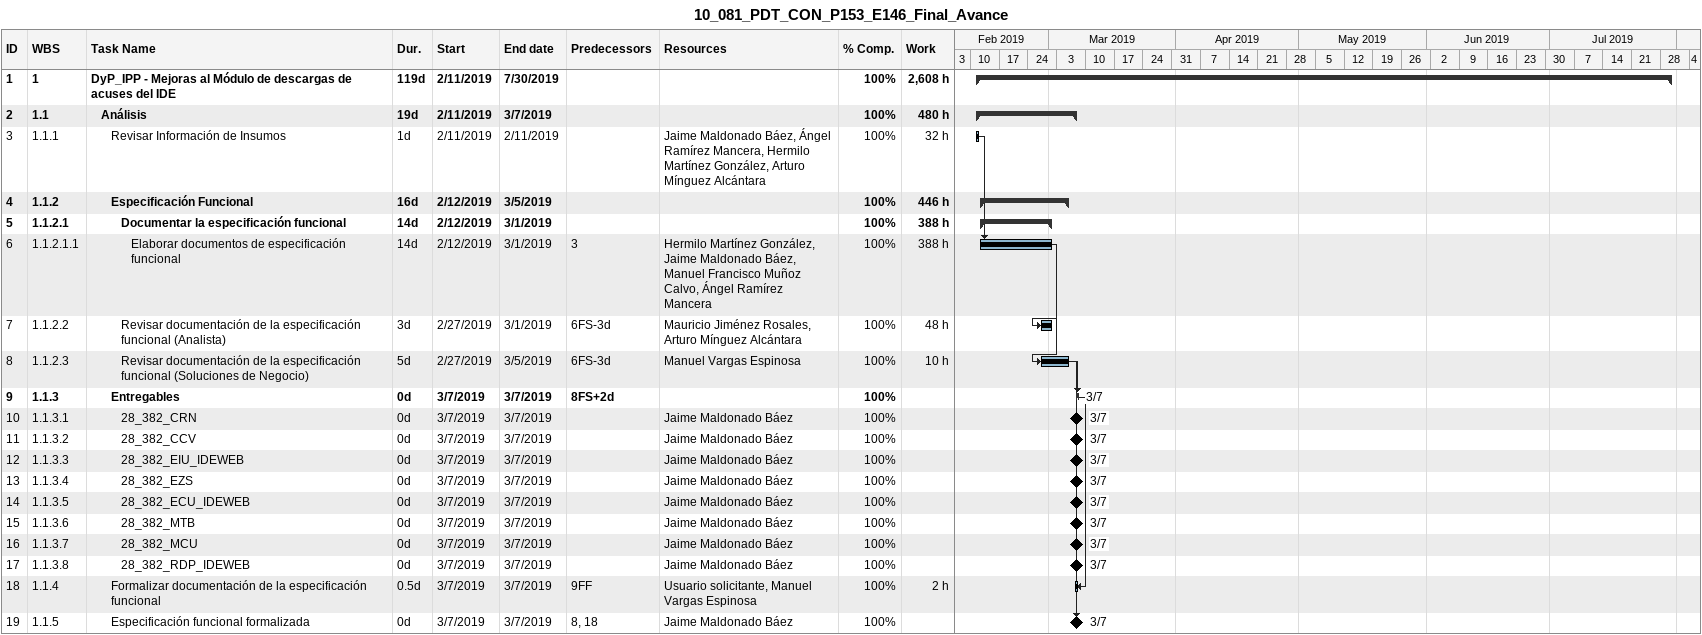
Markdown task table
10_081_PDT_CON_P153_E146_Final_Avance

| ID | WBS | Task | Duration | Start | Finish | Predecessors | Resources | % complete | Work (h) |
|---|---|---|---|---|---|---|---|---|---|
| 1 | 1 | **DyP_IPP - Mejoras al Módulo de descargas de acuses del IDE** | 119d | 2019-02-11 | 2019-07-30 |  |  | 100 | 2608 |
| 2 | 1.1 | **Análisis** | 19d | 2019-02-11 | 2019-03-07 |  |  | 100 | 480 |
| 3 | 1.1.1 | Revisar Información de Insumos | 1d | 2019-02-11 | 2019-02-11 |  | Jaime Maldonado Báez, Ángel Ramírez Mancera, Hermilo Martínez González, Arturo Mínguez Alcántara | 100 | 32 |
| 4 | 1.1.2 | **Especificación Funcional** | 16d | 2019-02-12 | 2019-03-05 |  |  | 100 | 446 |
| 5 | 1.1.2.1 | **Documentar la especificación funcional** | 14d | 2019-02-12 | 2019-03-01 |  |  | 100 | 388 |
| 6 | 1.1.2.1.1 | Elaborar documentos de especificación funcional | 14d | 2019-02-12 | 2019-03-01 | 3 | Hermilo Martínez González, Jaime Maldonado Báez, Manuel Francisco Muñoz Calvo, Ángel Ramírez Mancera | 100 | 388 |
| 7 | 1.1.2.2 | Revisar documentación de la especificación funcional (Analista) | 3d | 2019-02-27 | 2019-03-01 | 6FS-3d | Mauricio Jiménez Rosales, Arturo Mínguez Alcántara | 100 | 48 |
| 8 | 1.1.2.3 | Revisar documentación de la especificación funcional (Soluciones de Negocio) | 5d | 2019-02-27 | 2019-03-05 | 6FS-3d | Manuel Vargas Espinosa | 100 | 10 |
| 9 | 1.1.3 | **Entregables** | 0d | 2019-03-07 | 2019-03-07 | 8FS+2d |  | 100 |  |
| 10 | 1.1.3.1 | 28_382_CRN | 0d | 2019-03-07 | 2019-03-07 |  | Jaime Maldonado Báez | 100 |  |
| 11 | 1.1.3.2 | 28_382_CCV | 0d | 2019-03-07 | 2019-03-07 |  | Jaime Maldonado Báez | 100 |  |
| 12 | 1.1.3.3 | 28_382_EIU_IDEWEB | 0d | 2019-03-07 | 2019-03-07 |  | Jaime Maldonado Báez | 100 |  |
| 13 | 1.1.3.4 | 28_382_EZS | 0d | 2019-03-07 | 2019-03-07 |  | Jaime Maldonado Báez | 100 |  |
| 14 | 1.1.3.5 | 28_382_ECU_IDEWEB | 0d | 2019-03-07 | 2019-03-07 |  | Jaime Maldonado Báez | 100 |  |
| 15 | 1.1.3.6 | 28_382_MTB | 0d | 2019-03-07 | 2019-03-07 |  | Jaime Maldonado Báez | 100 |  |
| 16 | 1.1.3.7 | 28_382_MCU | 0d | 2019-03-07 | 2019-03-07 |  | Jaime Maldonado Báez | 100 |  |
| 17 | 1.1.3.8 | 28_382_RDP_IDEWEB | 0d | 2019-03-07 | 2019-03-07 |  | Jaime Maldonado Báez | 100 |  |
| 18 | 1.1.4 | Formalizar documentación de la especificación funcional | 0.5d | 2019-03-07 | 2019-03-07 | 9FF | Usuario solicitante, Manuel Vargas Espinosa | 100 | 2 |
| 19 | 1.1.5 | Especificación funcional formalizada | 0d | 2019-03-07 | 2019-03-07 | 8, 18 | Jaime Maldonado Báez | 100 |  |
